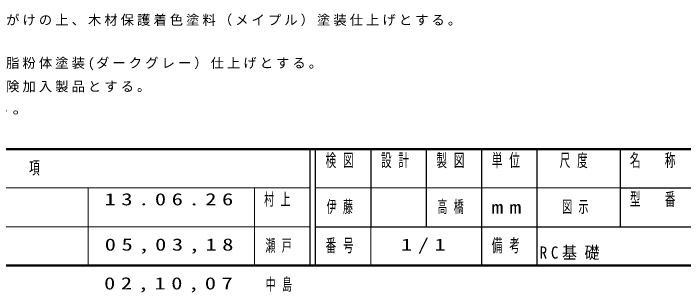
# Model space of a CAD drawing. Units: millimetres on the paper, scale 1:20. Extents: x -365 to 0, y -6 to 257.
# Drawn here: x -292 to -171, y -4.9 to 45.5 of the extents above; entities that cross this region are included whole.
import ezdxf

# ---------------------------------------------------------------- set-up
doc = ezdxf.new("R2010")
doc.units = ezdxf.units.MM
doc.layers.add('CLASS1', color=7, linetype='Continuous')
doc.layers.add('図面情報', color=7, linetype='Continuous')
doc.layers.add('NAKAMURA図枠', color=7, linetype='Continuous', lineweight=13)
doc.styles.add('ＭＳ ゴシック', font='')
doc.styles.get('ＭＳ ゴシック').set_extended_font_data('MS Gothic')

msp = doc.modelspace()

# ---------------------------------------------------------------- linework, layer by layer
at = {"layer": 'NAKAMURA図枠', "lineweight": 50}
for p, q in [((-365, 21), (0, 21)), ((-365, 0), (0, 0))]:
    msp.add_line(p, q, dxfattribs=at)
at = {"layer": 'NAKAMURA図枠', "lineweight": 25}
for p, q in [((-238.5, 21), (-238.5, 0)), ((-237.5, 21), (-237.5, 0)), ((-227.5, 21), (-227.5, 7)), ((-217.5, 21), (-217.5, 7)), ((-207.5, 21), (-207.5, 0)), ((-197.5, 21), (-197.5, 7)), ((-182.5, 21), (-182.5, 7)), ((-182.5, 14), (-70, 14)), ((-237.5, 7), (0, 7)), ((-197.5, 7), (-197.5, 0))]:
    msp.add_line(p, q, dxfattribs=at)
at = {"layer": 'NAKAMURA図枠'}
for p, q in [((-365, 14), (-238.5, 14)), ((-278.5, 14), (-278.5, 0)), ((-248.5, 14), (-248.5, 0)), ((-237.5, 14), (-182.5, 14)), ((-365, 7), (-238.5, 7)), ((-227.5, 7), (-227.5, 0))]:
    msp.add_line(p, q, dxfattribs=at)

# ---------------------------------------------------------------- texts
at = {"layer": 'CLASS1', "char_height": 1.76, "attachment_point": 7, "style": 'ＭＳ ゴシック'}
for s, insert in [('\\T1.23;木材は、ヒノキ（一等材）とし、カンナ・ペーパーがけの上、木材保護着色塗料（メイプル）塗装仕上げとする。', (-361.212, 43.196)), ('\\T1.23;鋼材は、電気亜鉛メッキ処理の上、ポリエステル樹脂粉体塗装(ダークグレー）仕上げとする。', (-361.212, 35.196)), ('\\T1.23;本製品は、（一社）日本公園施設業協会賠償責任保険加入製品とする。', (-361.212, 31.196)), ('\\T1.23;\\W1.2;本製品は、ISO9001認証取得企業製品とする。', (-361.212, 27.196))]:
    msp.add_mtext(s, dxfattribs=dict(at, insert=insert))
at = {"layer": 'NAKAMURA図枠', "char_height": 2.346, "style": 'ＭＳ ゴシック'}
for s, insert, attachment_point in [('\\T1.64;\\W0.6;検図', (-232.5, 20.167), 2), ('\\T1.64;\\W0.6;設計', (-222.5, 20.167), 2), ('\\T1.64;\\W0.6;製図', (-212.5, 20.167), 2), ('\\T1.64;\\W0.6;単位', (-202.5, 20.167), 2), ('\\T1.64;\\W0.6;尺度', (-190.25, 20.167), 2), ('\\T1.64;\\W0.6;名\u3000称', (-176, 20.167), 2), ('\\T1.64;\\W0.6;改\u3000\u3000訂\u3000\u3000事\u3000\u3000項', (-301.75, 17.5), 5), ('\\T1.64;\\W0.6;型\u3000番', (-176, 13.167), 2), ('\\T1.5;\\W1.35;mm', (-202.5, 10.5), 5), ('\\T1.64;\\W0.6;番号', (-232.5, 3.5), 5), ('\\T1.64;\\W0.6;備考', (-202.5, 3.5), 5)]:
    msp.add_mtext(s, dxfattribs=dict(at, insert=insert, attachment_point=attachment_point))
at = {"layer": '図面情報', "char_height": 2.199, "style": 'ＭＳ ゴシック'}
for s, insert, attachment_point in [('\\T1.64;\\W0.6;村上', (-246.732, 13.043), 1), ('\\T1.5;\\W1.35;13.06.26', (-275.536, 13.053), 1), ('\\T1.64;\\W0.6;伊藤', (-232.5, 10.5), 5), ('\\T1.64;\\W0.6;高橋', (-212.5, 10.5), 5), ('\\T1.64;\\W0.6;図示', (-190, 10.5), 5), ('\\T1.5;\\W1.35;05,03,18', (-275.5, 3.5), 4), ('\\T1.64;\\W0.6;瀬戸', (-246.5, 3.5), 4), ('\\T1.5;\\W1.35;1/1', (-217.5, 3.5), 5), ('\\T1.5;\\W0.9;RC基礎', (-197, 1), 7), ('\\T1.5;\\W1.35;02,10,07', (-263.5, -3.5), 5), ('\\T1.64;\\W0.6;中島', (-243.5, -3.5), 5)]:
    msp.add_mtext(s, dxfattribs=dict(at, insert=insert, attachment_point=attachment_point))

doc.saveas('drawing.dxf')
